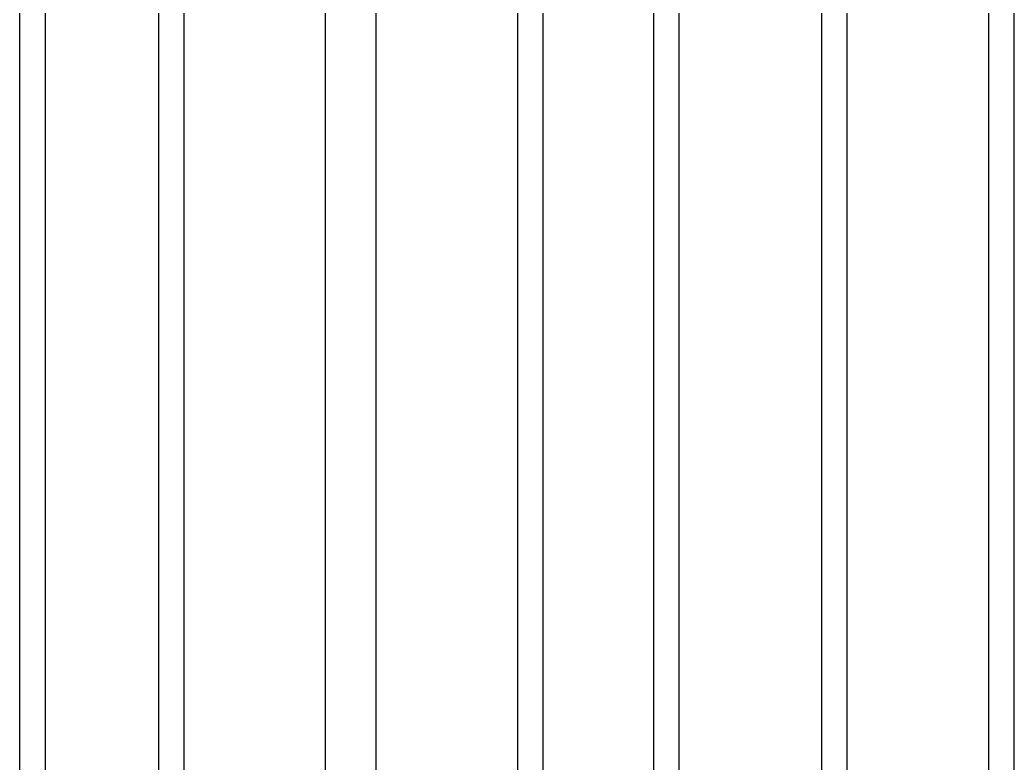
# Model space of a CAD drawing. Header units: millimetres. Extents: x -192235 to 515711, y 45168 to 947868.
# Drawn here: x 128035 to 186975, y 572241 to 616298 of the extents above; entities that cross this region are included whole.
import ezdxf

# ---------------------------------------------------------------- set-up
doc = ezdxf.new("R2010")
doc.units = ezdxf.units.MM
doc.header["$LTSCALE"] = 1000

msp = doc.modelspace()

# ---------------------------------------------------------------- linework, layer by layer
for p, q in [((128035.0000000002, 488079.7429013376), (128035.0000000002, 756939.1094618028)), ((129549.9999999997, 488079.7429013376), (129549.9999999997, 756939.1094618028)), ((136265.000160184, 488079.7429013376), (136265.000160184, 756939.1094618028)), ((137764.9999999988, 488079.7429013376), (137764.9999999988, 756939.1094618028)), ((146160.9999999983, 488079.7429013376), (146160.9999999983, 756939.1094618028)), ((149160.9999999985, 488079.7429013376), (149160.9999999985, 756939.1094618028)), ((157556.9999999974, 488079.7429013376), (157556.9999999974, 756939.1094618028)), ((159056.9998398121, 488079.7429013376), (159056.9998398121, 756939.1094618028)), ((165622.2526615803, 488079.7429013376), (165622.2526615803, 756939.1094618028)), ((167121.8112276773, 488079.7429013376), (167121.8112276773, 756939.1094618028)), ((175579.435060813, 488079.7429013376), (175579.435060813, 756939.1094618028)), ((177079.0425533602, 488079.7429013376), (177079.0425533602, 756939.1094618028)), ((185475.0425533598, 488079.7429013376), (185475.0425533598, 756939.1094618028)), ((186974.9999999998, 488079.7429013376), (186974.9999999998, 756939.1094618028))]:
    msp.add_line(p, q)

doc.saveas('drawing.dxf')
